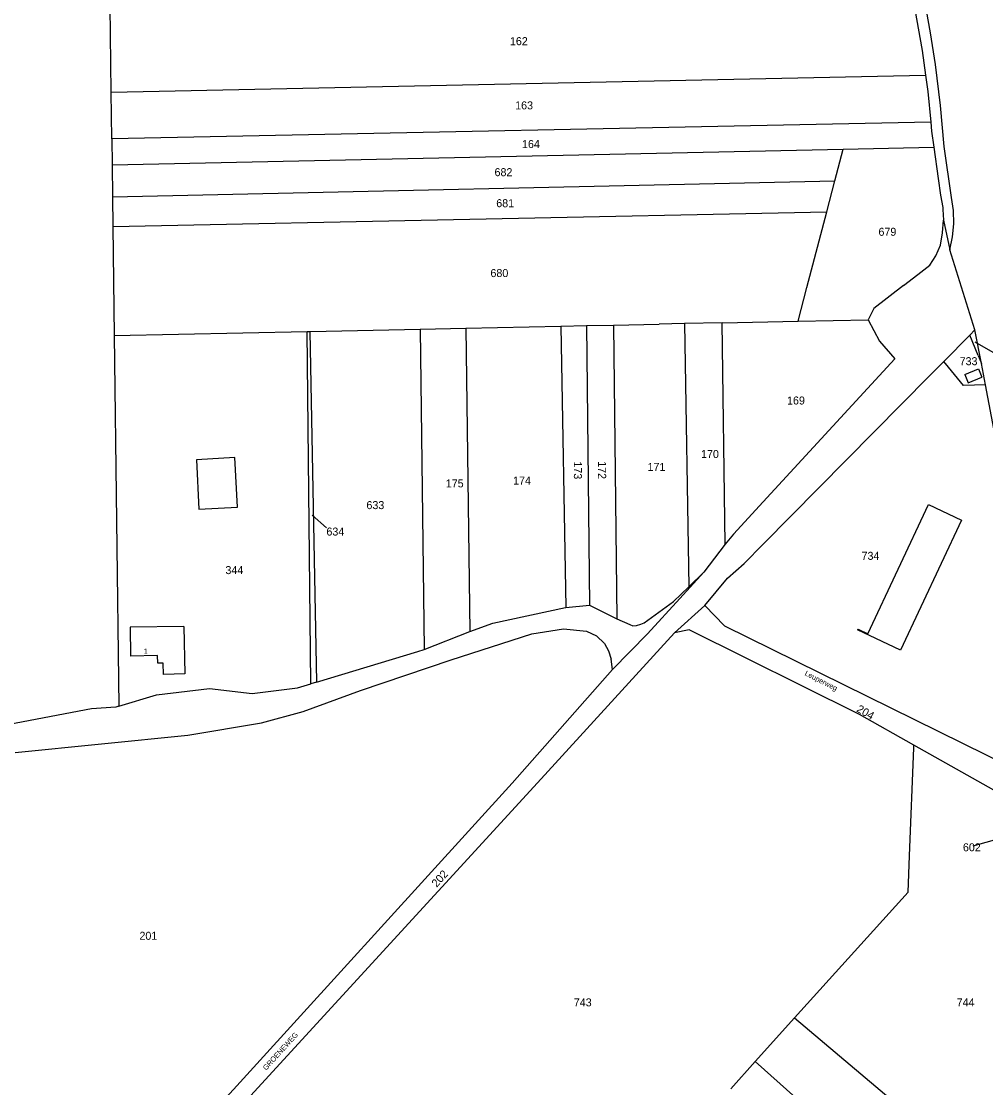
# Model space of a CAD drawing. Extents: x 191922 to 199923, y 328959 to 333350.
# Drawn here: x 195749.6 to 196075.1, y 330759.9 to 331119.6 of the extents above; entities that cross this region are included whole.
import ezdxf

# ---------------------------------------------------------------- set-up
doc = ezdxf.new("R2010")
doc.units = 0
for name, color, linetype in [('bouwvlak', 7, 'Continuous'), ('enkelbestemming', 7, 'Continuous'), ('Level 14', 7, 'Continuous'), ('Level 6', 7, 'Continuous'), ('maatvoering - maximum aantal wooneenheden', 7, 'Continuous'), ('Maatvoering_symbolen', 7, 'Continuous'), ('recreatiewoning', 7, 'Continuous')]:
    doc.layers.add(name, color=color, linetype=linetype)

msp = doc.modelspace()

# ---------------------------------------------------------------- linework, layer by layer
at = {"layer": 'bouwvlak'}
for p, q in [((196079.14, 331007.01), (196071.54, 331011.36)), ((195852.61, 330948.78), (195847.74, 330952.99)), ((196070.89, 330841.49), (196092.24, 330847.42))]:
    msp.add_line(p, q, dxfattribs=at)
at = {"layer": 'Level 6'}
for p, q in [((195779.94, 331095.74), (195779.58, 331124.74)), ((196051.15, 331123.6), (196053.6, 331109.78)), ((196056.4, 331115.73), (196054.47, 331126.42)), ((196058.07, 331104.99), (196056.4, 331115.73)), ((196053.6, 331109.78), (196054.73, 331101.43)), ((196059.8, 331091.21), (196058.07, 331104.99)), ((195779.94, 331095.74), (196054.73, 331101.43)), ((196054.73, 331101.43), (196055.49, 331095.87)), ((195780.14, 331079.97), (195779.94, 331095.74)), ((196055.49, 331095.87), (196056.52, 331085.6)), ((196061.08, 331077.38), (196059.8, 331091.21)), ((196056.52, 331085.6), (195780.14, 331079.97)), ((196056.52, 331085.6), (196056.83, 331082.54)), ((195780.14, 331079.97), (195780.25, 331071.15)), ((196056.83, 331082.54), (196057.58, 331077.12)), ((195780.25, 331071.15), (196027, 331076.46)), ((196024.2, 331065.79), (196027, 331076.46)), ((196027, 331076.46), (196057.58, 331077.12)), ((196057.58, 331077.12), (196059.03, 331066.57)), ((196063.57, 331060.21), (196061.08, 331077.38)), ((195780.25, 331071.15), (195780.38, 331060.36)), ((195780.38, 331060.36), (196024.2, 331065.79)), ((196021.45, 331055.29), (196024.2, 331065.79)), ((196059.03, 331066.57), (196059.81, 331060.94)), ((195780.38, 331060.36), (195780.51, 331050.37)), ((196059.81, 331060.94), (196060.55, 331056.74)), ((196064.17, 331055.79), (196063.57, 331060.21)), ((195780.51, 331050.37), (196021.45, 331055.29)), ((196014.76, 331029.83), (196021.45, 331055.29)), ((196060.55, 331056.74), (196060.59, 331056.09)), ((196060.59, 331056.09), (196060.79, 331052.48)), ((196064.28, 331051.32), (196064.17, 331055.79)), ((196060.54, 331048.23), (196060.79, 331052.48)), ((196060.79, 331052.48), (196063.01, 331042.5)), ((196063.89, 331046.88), (196064.28, 331051.32)), ((195780.51, 331050.37), (195780.96, 331013.59)), ((196059.79, 331044.03), (196060.54, 331048.23)), ((196058.23, 331040.49), (196059.79, 331044.03)), ((196063.01, 331042.5), (196063.89, 331046.88)), ((196056.16, 331037.35), (196058.23, 331040.49)), ((196071.44, 331015.47), (196063.01, 331042.5)), ((196052.11, 331034.24), (196056.16, 331037.35)), ((196047.28, 331030.5), (196052.11, 331034.24)), ((196011.77, 331018.42), (196014.76, 331029.83)), ((196047.28, 331030.5), (196037.26, 331022.74)), ((196037.26, 331022.74), (196035.36, 331018.91)), ((196011.77, 331018.42), (196035.36, 331018.91)), ((196035.36, 331018.91), (196039.24, 331011.73)), ((195780.96, 331013.59), (195846.1, 331014.97)), ((195846.1, 331014.97), (195847.03, 331014.99)), ((195847.29, 330896.08), (195846.1, 331014.97)), ((195847.03, 331014.99), (195847.27, 331015)), ((195847.03, 331014.99), (195849.23, 330896.67)), ((195847.27, 331015), (195884.17, 331015.77)), ((195884.17, 331015.77), (195899.66, 331016.09)), ((195884.17, 331015.77), (195885.59, 330907.66)), ((195899.66, 331016.09), (195931.71, 331016.76)), ((195899.66, 331016.09), (195900.93, 330913.78)), ((195931.71, 331016.76), (195940.32, 331016.93)), ((195931.71, 331016.76), (195933.33, 330921.83)), ((195940.32, 331016.93), (195949.44, 331017.12)), ((195940.32, 331016.93), (195941.38, 330922.65)), ((195949.44, 331017.12), (195964.9, 331017.44)), ((195949.44, 331017.12), (195950.54, 330918.08)), ((195973.4, 331017.62), (195964.9, 331017.44)), ((195986.14, 331017.88), (195973.4, 331017.62)), ((195973.4, 331017.62), (195974.83, 330928.85)), ((195986.14, 331017.88), (196011.77, 331018.42)), ((195987.1, 330943.2), (195986.14, 331017.88)), ((196069.74, 331013.75), (196071.44, 331015.47)), ((196073.61, 331004.16), (196071.44, 331015.47)), ((195780.96, 331013.59), (195782.55, 330888.53)), ((196039.24, 331011.73), (196044.43, 331005.78)), ((196060.92, 331004.84), (196069.74, 331013.75)), ((196072.5, 331006.91), (196069.74, 331013.75)), ((196044.43, 331005.78), (196039.11, 331000)), ((196056.14, 331000), (196060.92, 331004.84)), ((196062.47, 331002.96), (196060.92, 331004.84)), ((196072.5, 331006.91), (196073.61, 331004.16)), ((196075, 330996.92), (196073.61, 331004.16)), ((196067.58, 330996.78), (196062.47, 331002.96)), ((196039.11, 331000), (196000, 330957.54)), ((196000, 330943.25), (196056.14, 331000)), ((196075, 330996.92), (196067.58, 330996.78)), ((196079.09, 330975.59), (196075, 330996.92)), ((196000, 330957.54), (195989.92, 330946.59)), ((195989.92, 330946.59), (195987.1, 330943.2)), ((195987.1, 330943.2), (195979.93, 330933.8)), ((195993.53, 330936.71), (196000, 330943.25)), ((195987.93, 330931.77), (195993.53, 330936.71)), ((195979.93, 330933.8), (195971.86, 330924.89)), ((195974.83, 330928.85), (195979.93, 330933.8)), ((195969.71, 330923.87), (195974.83, 330928.85)), ((195980.3, 330922.55), (195987.93, 330931.77)), ((195908.7, 330916.62), (195933.23, 330921.82)), ((195933.23, 330921.82), (195933.33, 330921.83)), ((195933.33, 330921.83), (195941.38, 330922.65)), ((195941.38, 330922.65), (195950.54, 330918.08)), ((195959.86, 330916.66), (195969.71, 330923.87)), ((195971.86, 330924.89), (195960.94, 330912.96)), ((195970.08, 330913.33), (195980.3, 330922.55)), ((195980.3, 330922.55), (195986.91, 330915.72)), ((195950.54, 330918.08), (195954.92, 330916.09)), ((195900.93, 330913.78), (195908.7, 330916.62)), ((195921.88, 330912.93), (195932.59, 330914.7)), ((195932.59, 330914.7), (195940.4, 330913.83)), ((195954.92, 330916.09), (195956.03, 330915.66)), ((195956.03, 330915.66), (195957.27, 330915.81)), ((195957.27, 330915.81), (195958.74, 330916.2)), ((195958.74, 330916.2), (195959.86, 330916.66)), ((195974.98, 330914.31), (195970.08, 330913.33)), ((196032.44, 330885.72), (195974.98, 330914.31)), ((195986.91, 330915.72), (196094.79, 330862.48)), ((195885.59, 330907.66), (195900.93, 330913.78)), ((195894.67, 330904.21), (195921.88, 330912.93)), ((195970.01, 330913.27), (195925.01, 330864.09)), ((195940.4, 330913.83), (195943.78, 330912.24)), ((195943.78, 330912.24), (195946.44, 330909.66)), ((195960.94, 330912.96), (195949.15, 330900.91)), ((195970.01, 330913.27), (195970.08, 330913.33)), ((195883.41, 330906.97), (195885.59, 330907.66)), ((195946.44, 330909.66), (195947.82, 330907.2)), ((195947.82, 330907.2), (195948.68, 330904.47)), ((195849.23, 330896.67), (195883.41, 330906.97)), ((195864.1, 330893.81), (195894.67, 330904.21)), ((195949.15, 330900.91), (195948.68, 330904.47)), ((195915.24, 330862.54), (195949.15, 330900.91)), ((195849.23, 330896.67), (195847.29, 330896.08)), ((195795.21, 330892.36), (195813.17, 330894.57)), ((195813.17, 330894.57), (195827.57, 330892.8)), ((195827.57, 330892.8), (195842.86, 330894.75)), ((195842.86, 330894.75), (195847.29, 330896.08)), ((195844.73, 330886.8), (195864.1, 330893.81)), ((195782.55, 330888.53), (195795.21, 330892.36)), ((195773.31, 330887.65), (195745.54, 330882.35)), ((195781.56, 330888.23), (195773.31, 330887.65)), ((195782.55, 330888.53), (195781.56, 330888.23)), ((195830.68, 330882.93), (195844.73, 330886.8)), ((196050.79, 330875.39), (196032.44, 330885.72)), ((195805.86, 330878.76), (195830.68, 330882.93)), ((195747.55, 330872.9), (195805.86, 330878.76)), ((196050.76, 330874.53), (196050.79, 330875.39)), ((196086.93, 330855.05), (196050.79, 330875.39)), ((195925.01, 330864.09), (195807.64, 330736.06)), ((195760.18, 330692.26), (195915.24, 330862.54)), ((195997.31, 330768.68), (196010.57, 330783.48)), ((196010.57, 330783.48), (196052.36, 330748.16)), ((195989.11, 330759.51), (195997.31, 330768.68)), ((195997.31, 330768.68), (196037.34, 330732.97))]:
    msp.add_line(p, q, dxfattribs=at)
msp.add_lwpolyline([(196010.57, 330783.48), (196048.93, 330825.82), (196049.39, 330838.11), (196050.76, 330874.53)], dxfattribs=at)
at = {"layer": 'recreatiewoning'}
for p, q in [((196067.99, 331000.46), (196072.61, 331002.35)), ((196072.61, 331002.35), (196073.74, 330999.58)), ((196067.99, 331000.46), (196069.11, 330997.68)), ((196069.11, 330997.68), (196073.74, 330999.58)), ((195821.66, 330972.4), (195808.69, 330971.7)), ((195822.53, 330955.67), (195821.66, 330972.4)), ((195808.69, 330971.7), (195809.55, 330955.03)), ((195809.55, 330955.03), (195822.53, 330955.67)), ((195804.42, 330915.42), (195786.34, 330915.2)), ((195786.34, 330915.2), (195786.46, 330905.43)), ((195804.42, 330915.42), (195804.76, 330899.43)), ((195795.59, 330905.63), (195786.46, 330905.43)), ((195795.69, 330903.02), (195795.59, 330905.63)), ((195797.47, 330903.06), (195795.69, 330903.02)), ((195797.56, 330899.26), (195797.47, 330903.06)), ((195804.76, 330899.43), (195797.56, 330899.26))]:
    msp.add_line(p, q, dxfattribs=at)
msp.add_lwpolyline([(196055.76, 330956.59), (196066.89, 330951.36), (196046.28, 330907.5), (196031.85, 330914.28), (196031.99, 330914.57), (196035.28, 330913.02), (196055.76, 330956.59)], dxfattribs=at)

# ---------------------------------------------------------------- texts
at = {"layer": 'enkelbestemming'}
for s, p in [('162', (195914.51, 331111.55)), ('163', (195916.28, 331089.89)), ('164', (195918.59, 331076.84)), ('682', (195909.32, 331067.35)), ('681', (195909.9, 331056.89)), ('679', (196038.88, 331047.25)), ('680', (195907.94, 331033.32)), ('733', (196066.27, 331003.59)), ('169', (196008.03, 330990.33)), ('170', (195979.01, 330972.28)), ('171', (195960.94, 330967.91)), ('175', (195892.87, 330962.37)), ('174', (195915.59, 330963.33)), ('633', (195866.09, 330955.04)), ('634', (195852.59, 330946.12)), ('734', (196033.17, 330937.93)), ('344', (195818.5, 330933.12)), ('602', (196067.38, 330839.61)), ('201', (195789.49, 330809.76)), ('743', (195936.07, 330787.29)), ('744', (196065.26, 330787.29))]:
    msp.add_text(s, height=2.7, rotation=0, dxfattribs=at).set_placement(p)
at = {"layer": 'Level 14'}
for s, rotation, p in [('173', 270.2285, (195936.08, 330971.13)), ('172', 270.1145, (195944.28, 330971.2)), ('204', 329.7146, (196031.25, 330886.88)), ('202', 47.5674, (195889.79, 330827.29))]:
    msp.add_text(s, height=2.7, rotation=rotation, dxfattribs=at).set_placement(p)
at = {"layer": 'maatvoering - maximum aantal wooneenheden'}
msp.add_text('1', height=1.75, rotation=1.2615, dxfattribs=at).set_placement((195790.98, 330906.23))
at = {"layer": 'Maatvoering_symbolen'}
for s, rotation, p in [('Leuperweg', 333.1015, (196013.82, 330899.08)), ('GROENEWEG', 47.7572, (195832.24, 330765.56))]:
    msp.add_text(s, height=1.75, rotation=rotation, dxfattribs=at).set_placement(p)

doc.saveas('drawing.dxf')
